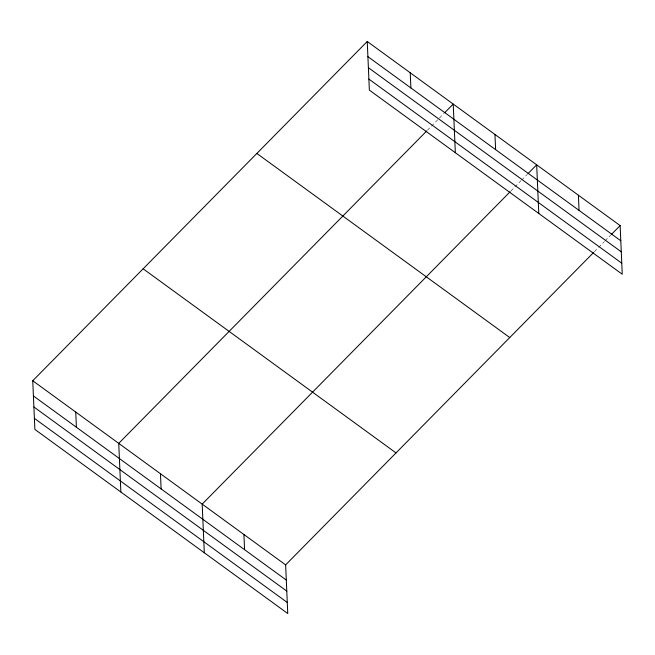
<?xml version="1.0" encoding="UTF-8"?>
<svg xmlns="http://www.w3.org/2000/svg" width="655" height="655" viewBox="0 0 655 655"><rect width="100%" height="100%" fill="white"/><g stroke="black" fill="none" stroke-linecap="round" stroke-linejoin="round"><path stroke-width="0.49" stroke-dasharray="3.27 2.46" d="M427.42 130.247L443.902 113.528M510.867 191.006L520.905 180.829M521.617 180.1L527.357 174.287M594.322 251.766L597.909 248.13M598.621 247.402L604.36 241.589M605.073 240.86L610.812 235.047"/><path stroke-width="0.98" d="M593.602 252.494L285.637 564.88L287.758 613.522L34.871 429.41L32.75 380.76L367.242 41.478L620.129 225.59L622.25 274.24L369.363 90.12L367.242 41.478M426.7 130.975L118.735 443.361L120.856 492.003M444.622 112.799L453.219 104.079L455.348 152.721M510.155 191.735L202.182 504.121L204.311 552.763M528.069 173.559L536.674 164.831L538.795 213.481M611.524 234.318L620.129 225.59M367.905 56.657L620.793 240.778M368.388 67.702L621.267 251.815M368.88 79.075L621.767 263.195M256.858 153.442L509.746 337.554M143.134 268.796L396.021 452.916M32.75 380.76L285.637 564.88M33.413 395.947L286.3 580.06M33.896 406.984L286.784 591.105M34.396 418.365L287.275 602.477M578.398 195.215L579.061 210.394M494.951 134.455L495.614 149.635M410.226 72.779L410.89 87.958M243.914 534.505L244.577 549.684M160.459 473.745L161.122 488.925M75.743 412.06L76.406 427.248"/></g></svg>
